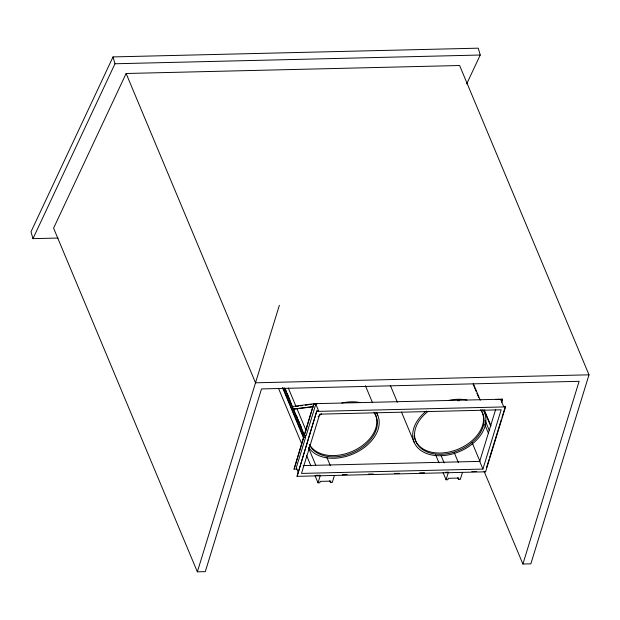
<?xml version="1.0" encoding="UTF-8"?>
<svg xmlns="http://www.w3.org/2000/svg" width="620" height="620" viewBox="0 0 620 620"><rect width="100%" height="100%" fill="white"/><g stroke="black" fill="none" stroke-linecap="round" stroke-linejoin="round"><path stroke-width="0.93" d="M197.354 571.826L53.591 228.152L126.124 73.501L459.614 65.511L589 374.821L530.844 563.843L522.9 564.037L579.119 381.315L261.516 388.918L205.297 571.64L197.354 571.826L279.356 305.303M296.964 469.069L294.066 469.139L303.792 437.526L283.038 387.919M314.038 404.217L315.82 404.178L306.094 435.79L304.312 435.837L313.821 403.705L292.462 406.526M304.459 434.829L305.567 437.488L296.275 467.689L298.367 472.688M315.82 404.178L318.61 410.851L316.828 410.889L297.065 476.331L485.6 471.812L505.579 406.89L505.362 406.379L503.579 406.418L500.789 399.745L502.572 399.706L501.735 402.411M297.065 476.331L316.828 410.889M334.42 475.432L332.25 482.492L330.468 482.531L330.902 481.12L320.23 481.376L319.796 482.786L318.021 482.833L320.191 475.772M462.481 472.37L460.304 479.423L458.529 479.469L458.963 478.059L448.291 478.307L447.857 479.725L446.075 479.764L448.252 472.711M482.91 469.077L501.154 409.797L319.734 414.144L301.498 473.417L482.91 469.077L479.694 461.381L495.69 409.386M501.487 402.016L502.355 399.195L313.821 403.705L304.273 434.752L284.766 388.128M486.514 467.643L489.041 459.412M489.606 457.583L501.425 419.182M501.983 417.353L505.362 406.379M466.705 83.878L480.236 55.025L478.268 48.174L113.018 56.916L31 231.795L32.968 238.646L58.094 238.041M32.968 238.646L114.987 63.767L113.018 56.916M298.809 406.077L296.019 406.441L288.323 388.043M300.661 405.829L302.521 405.581M305.311 405.216L308.094 404.844M309.954 404.604L311.806 404.356M314.596 403.992L317.378 403.62M312.953 406.526L293.539 409.091L313.736 406.813M496.015 399.644L498.798 399.28M499.573 399.559L502.355 399.195L502.572 399.706M114.987 63.767L480.236 55.025M589 374.821L255.518 382.803L126.124 73.501M317.045 411.401L505.579 406.89M303.792 437.526L305.567 437.488M303.103 465.604L479.694 461.381M316.192 475.354L320.06 475.261M342.294 474.726L347.13 474.61M368.396 474.099L373.232 473.982M394.506 473.479L399.334 473.362M419.639 472.874L424.475 472.758M445.749 472.246L448.647 472.177M471.851 471.626L476.687 471.51M473.3 383.617L480.26 400.264M484.29 409.89L490.955 425.816M473.2 384.369L476.168 391.46M476.912 393.227L478.764 397.66M485.065 412.719L490.621 426.002M485.173 420.593L489.242 430.327M484.646 424.243L488.374 433.147M485.382 471.301L485.6 471.812M472.107 442.603L479.95 461.357M484.057 471.177L522.9 564.037M454.282 452.771L458.382 462.567M457.785 477.687L458.529 479.469M441.169 455.785L444.153 462.907M435.643 454.824L438.999 462.838M443.099 472.642L446.075 479.764M390.313 385.33L397.389 402.256M401.489 412.06L414.168 442.354M365.444 385.803L372.527 402.729M376.627 412.532L377.743 415.206M326.965 457.622L330.321 465.636M329.724 480.756L330.468 482.531M297.096 409.006L305.978 430.249M285.192 388.763L286.3 391.422M287.045 393.196L288.153 395.847M288.897 397.621L290.005 400.28M296.306 415.338L297.414 417.996M298.158 419.771L299.266 422.421M300.01 424.196L301.126 426.854M284.301 387.996L304.312 435.837M308.644 448.159L315.719 465.085M282.526 387.678L303.405 437.581L294.066 469.139M278.527 388.415L301.622 443.641M306.466 455.219L310.938 465.907M315.038 475.703L318.021 482.833M480.864 410.153A36.231 24.8 -22.7 0 1 466.17 446.648A36.231 24.8 -22.7 0 1 420.197 447.609A36.231 24.8 -22.7 0 1 428.257 411.254M457.56 400.698A36.231 24.8 -22.7 0 1 459.498 400.698M482.825 409.642A38.161 26.118 -22.7 0 1 466.945 447.733A38.161 26.118 -22.7 0 1 418.88 448.888A38.161 26.118 -22.7 0 1 426.382 410.99M448.493 400.458A38.161 26.118 -22.7 0 1 466.907 400.016M480.849 409.65A36.231 24.8 -22.7 0 1 457.265 449.539A36.231 24.8 -22.7 0 1 414.168 435.829M374.147 412.711A36.231 24.8 -22.7 0 1 355.415 451.445A36.231 24.8 -22.7 0 1 309.605 444.997M318.099 416.749A36.231 24.8 -22.7 0 1 321.54 413.811M376.108 412.199A38.161 26.118 -22.7 0 1 356.81 452.22A38.161 26.118 -22.7 0 1 308.621 447.183M341.783 403.008A38.161 26.118 -22.7 0 1 360.197 402.566M374.139 412.207A36.231 24.8 -22.7 0 1 354.873 450.167A36.231 24.8 -22.7 0 1 309.504 444.532"/></g></svg>
